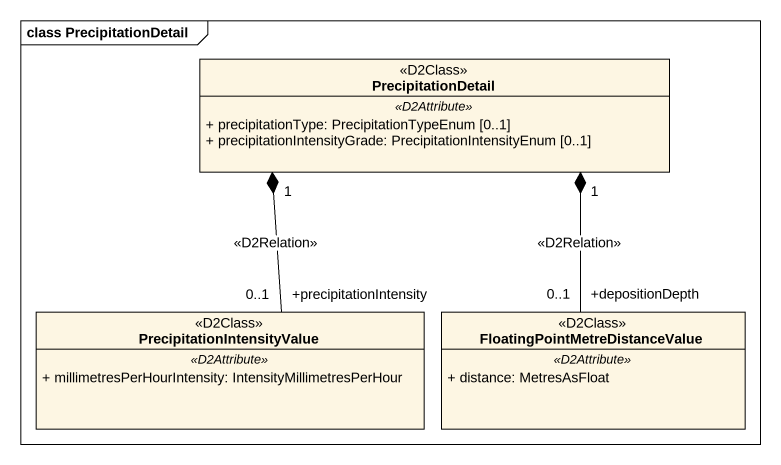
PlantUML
@startuml
mainframe class PrecipitationDetail
hide circle
hide empty members
skinparam classAttributeIconSize 0
class PrecipitationDetail <<D2Class>> {
  .. <<D2Attribute>> ..
  + precipitationType: PrecipitationTypeEnum [0..1]
  + precipitationIntensityGrade: PrecipitationIntensityEnum [0..1]
}
class PrecipitationIntensityValue <<D2Class>> {
  .. <<D2Attribute>> ..
  + millimetresPerHourIntensity: IntensityMillimetresPerHour
}
class "FloatingPointMetreDistanceValue" as FloatingPointMetreDistanceVa <<D2Class>> {
  .. <<D2Attribute>> ..
  + distance: MetresAsFloat
}
PrecipitationIntensityValue "+precipitationIntensity\n0..1" -up-* "1" PrecipitationDetail : <<D2Relation>>
FloatingPointMetreDistanceVa "+depositionDepth\n0..1" -up-* "1" PrecipitationDetail : <<D2Relation>>
@enduml
